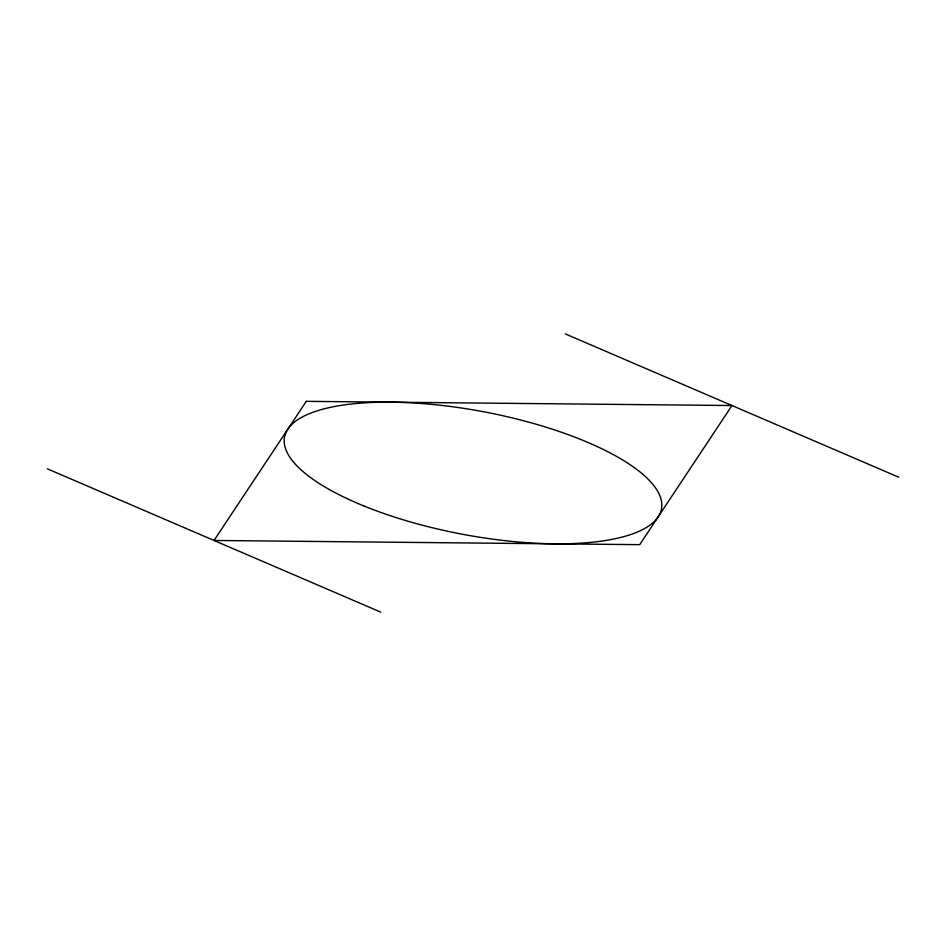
<?xml version="1.0" encoding="UTF-8"?>
<svg xmlns="http://www.w3.org/2000/svg" width="946" height="946" viewBox="0 0 946 946"><rect width="100%" height="100%" fill="white"/><g stroke="black" fill="none" stroke-linecap="round" stroke-linejoin="round"><path stroke-width="1.42" d="M565.259 333.879L898.7 477.198M47.3 468.802L380.741 612.121M306.279 401.341L214.021 540.462L639.721 544.66L731.979 405.538L306.279 401.341M364.411 506.181A191.849 62.14 10.8 0 0 661.065 510.615A191.849 62.14 10.8 0 0 393.524 402.204A191.849 62.14 10.8 0 0 364.411 506.181"/></g></svg>
